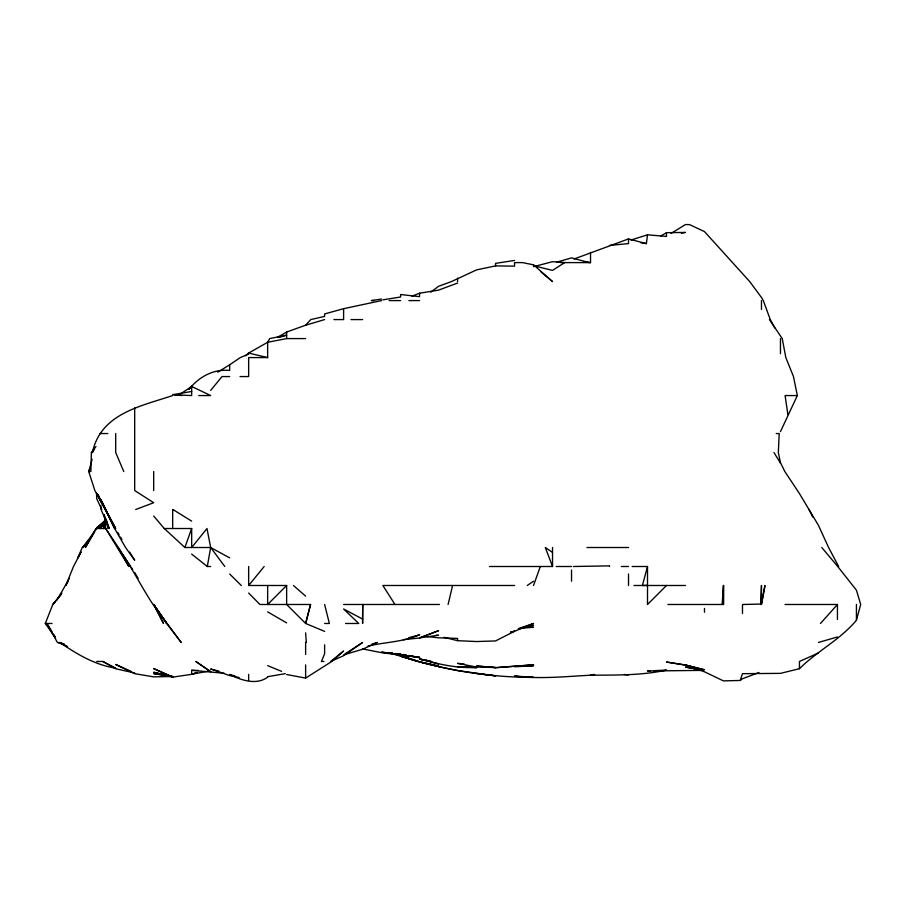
<?xml version="1.0" encoding="UTF-8"?>
<svg xmlns="http://www.w3.org/2000/svg" width="906" height="906" viewBox="0 0 906 906"><rect width="100%" height="100%" fill="white"/><g stroke="black" fill="none" stroke-linecap="round" stroke-linejoin="round"><path stroke-width="1.36" d="M723.475 604.483L723.509 585.491L723.475 604.483L667.926 604.483M362.604 619.07L362.717 604.483L362.604 623.475L362.604 619.07L343.612 609.002L358.765 623.475L345.594 623.475M95.945 446.522L91.381 452.536L90.872 471.528L88.731 471.528L94.847 490.52L115.696 528.515L96.704 493.51L105.413 509.523M760.655 604.483L761.47 585.491L761.47 604.483L764.958 585.491L761.47 604.03L742.897 604.483M722.139 604.483L723.475 585.514M640.882 242.763L646.374 243.612L647.507 234.813L666.499 236.432L666.499 232.683L685.491 232.423L681.425 233.261M210.668 566.499L207.304 566.499L210.668 547.507L206.987 528.515L191.664 547.507L191.664 528.515L164.269 528.515L153.68 516.046M105.674 519.013L103.431 528.515L105.708 523.442M448.096 604.483L452.604 585.491M248.652 593.056L259.943 604.483L310.577 604.483L305.628 623.475L324.62 631.38M310.577 604.483L305.628 623.475L286.636 604.483L286.636 585.491L248.652 585.491L248.652 566.499M92.095 459.319L88.856 471.528L89.909 469.002M632.139 566.499L647.507 566.499L642.399 585.491L647.507 585.389M650.225 670.87L647.507 671.006L703.135 670.372L685.491 667.076L703.135 670.157L685.491 664.993L704.483 669.806L685.491 665.14L666.499 662.037L685.491 664.993L704.483 671.799L723.475 680.904L740.225 680.451L742.478 673.679L780.462 673.362L799.454 668.707C817.099 651.142 840.236 639.715 856.43 620.225L860.7 604.483L856.43 590.191L837.733 566.499M533.543 585.491L540.316 566.499M229.66 557.87L210.668 547.507L184.881 547.507L191.664 528.515M172.672 395.56C140.453 406.352 100.86 413.453 92.389 452.536L91.381 452.536M55.56 638.005L45.3 623.475L52.808 604.483L61.098 594.653M88.731 471.528L90.328 467.734M780.462 431.641L797.337 395.56L793.475 376.568L785.819 357.576L782.24 338.584L769.432 319.58M68.38 580.746L65.81 585.491L73.499 566.499L81.019 552.071M95.877 528.515L85.391 547.507L94.586 532.071M69.411 578.368L57.067 599.908M81.019 552.173L77.712 558.017L82.242 547.507L90.374 538.708M105.436 520.203L100.362 528.515L103.771 524.291M92.389 452.536L94.552 449.036M61.891 593.034L52.944 604.483L55.425 601.743M248.652 585.491L264.19 566.499M210.668 390.407L222.015 376.568L229.66 376.568M87.418 542.298L82.774 547.507L96.704 528.515L105.696 519.648M820.485 623.475L837.438 604.483L785.049 604.483M188.856 389.32L191.664 386.205M277.678 337.27L286.636 332.049L305.628 325.209L310.769 319.58L324.62 316.409L324.62 313.952L343.612 308.686L381.596 300.588M188.856 389.489C198.946 376.919 213.125 368.855 229.66 370.441L229.66 364.801L240.328 357.576L248.652 354.02L248.652 353.068L267.644 342.275L286.636 338.584L305.628 338.584M105.436 520.508L97.973 528.515L105.436 520.633M286.636 585.491L267.644 604.483L267.644 585.491M666.499 585.491L647.507 604.483L647.507 566.499M245.594 355.775L248.652 353.068L267.644 357.576L267.644 342.275L269.716 338.584L286.636 335.152L279.173 337.44M105.141 521.482L96.704 528.515L105.685 528.515L118.392 547.507L128.799 566.499L105.685 528.515L104.315 514.948M96.704 527.598L105.141 520.973M740.225 680.451L742.478 678.741L758.934 672.512M430.758 292.174L438.583 286.285L451.392 281.596L476.567 269.886L495.559 265.9L514.551 266.16L514.551 262.604L522.535 262.604L533.543 264.835L552.535 281.596L540.939 271.891M527.269 585.491L533.543 581.199M181.483 393.283L191.664 386.466L210.668 395.56L198.776 395.56M344.733 654.143L362.604 642.467L343.612 655.706L330.713 661.459L343.612 650.995L331.811 661.459L305.628 678.096L286.636 674.517M671.052 233.431L685.491 224.552L689.591 224.62L704.483 231.596L749.738 281.596L761.47 297.485L763.328 300.588L770.281 319.58L774.732 327.893M217.78 372.151L229.66 364.801M660.565 236.104L666.499 232.683M267.644 677.235C256.058 685.514 241.109 680.146 229.66 674.494L235.084 676.08M818.446 652.977L799.454 661.459L799.454 668.707M574.064 258.991L628.515 238.924L646.374 243.612M411.992 296.16L419.591 293.204L438.583 290.124L457.575 283.046M135.707 509.523L153.68 502.717L134.688 490.52L134.688 407.893M518.357 628.605L533.543 623.475L514.551 631.278L495.559 640.938L476.567 641.539L457.575 640.678L444.008 637.314M196.738 672.694L191.664 674.336L172.672 677.133L153.68 672.275L172.672 676.612L153.68 673.611L172.672 676.476L153.68 676.861L134.688 673.668L115.696 664.483L130.894 671.278M196.738 672.626L191.664 674.245L209.309 671.006M631.04 240.045L647.507 234.813M371.924 644.143L377.247 642.467L362.604 649.251L343.612 654.879M305.628 325.209L324.62 319.58M556.624 262.208L571.539 257.87L589.194 262.604M818.446 642.467L837.438 636.952M533.543 266.67L552.535 261.687L564.665 262.604L552.535 270.407L533.543 265.718L533.543 264.835M408.731 637.722L419.591 634.766C403.204 642.071 385.254 642.026 368.04 646.057M510.486 632.207L514.551 631.154L510.486 632.309M518.628 628.911L533.543 625.355L528.119 626.159M514.551 260.441L495.559 263.363L495.559 265.9M267.644 676.703L285.277 673.645M174.031 394.472L191.664 391.471M382.955 299.818L400.599 296.998L400.599 294.518L419.591 296.67L419.591 293.204M381.596 299.014L371.392 300.588L374.031 300.588M590.531 674.902L594.596 674.472M495.559 667.677L533.543 664.811L495.559 667.677L476.567 666.001L495.559 667.518L476.567 667.043L457.575 663.362L464.359 664.098M403.306 639.659L419.591 638.005L438.583 630.667L419.591 637.869L438.583 635.253L435.865 635.31M609.523 245.413L628.515 243.612L628.515 238.924M389.195 652.807L419.591 661.912C456.692 671.946 495.084 677.462 533.543 677.382L514.551 676.023C539.817 679.307 565.231 676.51 590.531 675.208C615.944 675.015 641.505 675.57 666.499 670.089L654.291 670.678M514.551 666.782L533.543 665.74L521.335 665.887M521.335 627.869L533.543 627.303L521.335 627.677M560.621 262.604L590.531 262.604L590.531 252.4M389.184 300.588L400.599 300.588M408.889 300.588L419.591 300.588M333.895 319.58L343.612 319.58L343.612 308.686M350.984 319.58L362.604 319.58M267.644 357.576L248.652 357.576L248.652 376.568L240.056 376.568M173.997 394.823L191.664 395.56L191.664 386.466M797.337 395.56L785.094 395.56L787.88 414.552M99.751 433.544L107.871 433.544M776.238 433.544L779.194 433.544L778.345 452.536L780.462 462.66L784.834 471.528L799.454 493.589L818.446 525.344L828.594 547.507L838.65 566.499M586.986 547.507L628.515 547.507M489.546 566.499L552.535 566.499L552.535 547.507M556.239 566.499L571.539 566.499M573.453 566.499L609.523 565.876L609.523 566.499M621.391 566.499L628.515 566.499M514.551 585.491L382.864 585.491L394.959 604.483M633.951 585.491L685.491 585.491M343.612 604.483L439.41 604.483M45.3 623.475L52.027 623.475M153.941 604.483L163.499 623.475L153.68 604.483L166.693 623.475L181.2 642.467L153.001 604.483C140.747 585.808 130.951 565.729 117.95 547.507L130.657 566.499M324.62 623.475L329.365 623.475L324.62 604.483M96.704 661.459L102.808 661.459L115.696 668.152C94.96 664.936 76.885 654.177 59.898 642.467L67.021 646.261M323.94 661.459L321.437 661.459L324.62 653.792L324.62 644.823M191.664 672.694L191.664 670.315L198.448 670.474M191.664 670.315L224.224 673.26M392.457 653.033L389.739 652.739L392.457 653.124M397.881 653.634L400.599 653.928M624.438 674.517L628.515 674.97M426.375 636.431L438.583 637.824L457.575 638.413L457.575 640.678M397.881 653.758L400.599 654.109M172.672 394.461L181.925 395.56M465.718 666.329L468.425 666.657M473.849 667.303L476.567 667.631L457.575 666.691L476.567 667.394C457.134 668.617 438.164 664.064 419.591 658.945L431.222 661.459L419.591 659.217L427.689 660.565M476.567 673.498L495.559 675.865L457.575 670.599L438.583 666.657M583.747 261.675L590.531 262.604M403.306 654.46L406.024 654.993M408.731 655.525L419.591 657.665L400.599 654.585L381.596 652.139L419.591 657.314L381.596 652.694L362.604 648.9M417.972 661.459L400.599 656.193L419.591 661.856L438.583 665.774M134.688 672.977L115.696 668.764L102.808 661.459M64.145 644.517L57.418 642.467L46.852 623.475L52.038 631.788M419.591 661.912L438.583 666.465L419.591 661.878M218.799 671.086L210.668 669.013L229.66 675.548L239.15 677.541M396.522 653.554L400.599 654.596L398.062 653.736M429.603 661.459L438.583 663.928M64.145 643.973L58.72 642.467L67.576 646.884M267.644 665.65L281.573 671.346M267.644 611.878L286.636 622.875M172.955 509.523L191.664 521.143M552.535 552.388L545.31 547.507L552.535 566.499M210.668 671.64L195.843 661.459L210.668 671.788M191.664 554.087L207.304 566.499M293.453 585.491L305.628 596.137M184.881 547.507L164.269 528.515M229.66 573.974L241.279 585.491M821.765 547.507L837.438 566.103M210.668 547.507L224.79 566.499M166.738 623.475L153.68 604.483L166.613 623.475M131.325 567.496L132.672 569.5M129.626 552.128L134.688 560.225L125.549 547.507L114.62 528.515L100.43 499.602M53.522 634.166L55.006 636.533M773.984 452.536L780.462 463.125M117.769 532.456L119.139 534.778M120.521 537.088L121.902 539.398M134.688 572.49L138.12 578.402M115.368 528.515L97.939 494.653L99.184 497.134M809.001 509.523L812.773 517.111M114.62 528.515L100.725 499.387M101.755 509.523L96.704 498.617L96.534 493.226M101.891 501.924L115.028 528.515L102.016 501.924M123.76 471.528L115.696 452.536L115.696 433.544M106.161 519.648L109.241 528.515L101.064 509.523L100.826 505.446M104.235 514.948L108.233 528.515L106.002 519.013M305.628 632.886L306.307 642.467L305.628 642.467L305.628 654.483M856.43 604.483L856.43 620.225M837.438 604.483L837.438 619.489M780.462 338.584L780.462 353.657M761.47 300.588L761.47 309.501M742.478 605.038L742.478 613.532M704.483 608.424L704.483 612.252M628.515 574.019L628.515 585.491M571.539 569.999L571.539 581.165M457.575 278.142L457.575 281.596M305.628 664.902L305.628 678.096M286.636 332.049L286.636 338.584M248.652 674.347L248.652 680.451M172.672 509.523L172.672 528.515M153.68 471.528L153.68 490.52M418.198 661.459L400.599 655.525L418.108 661.459M172.672 677.031L153.68 668.605L172.672 677.133"/></g></svg>
